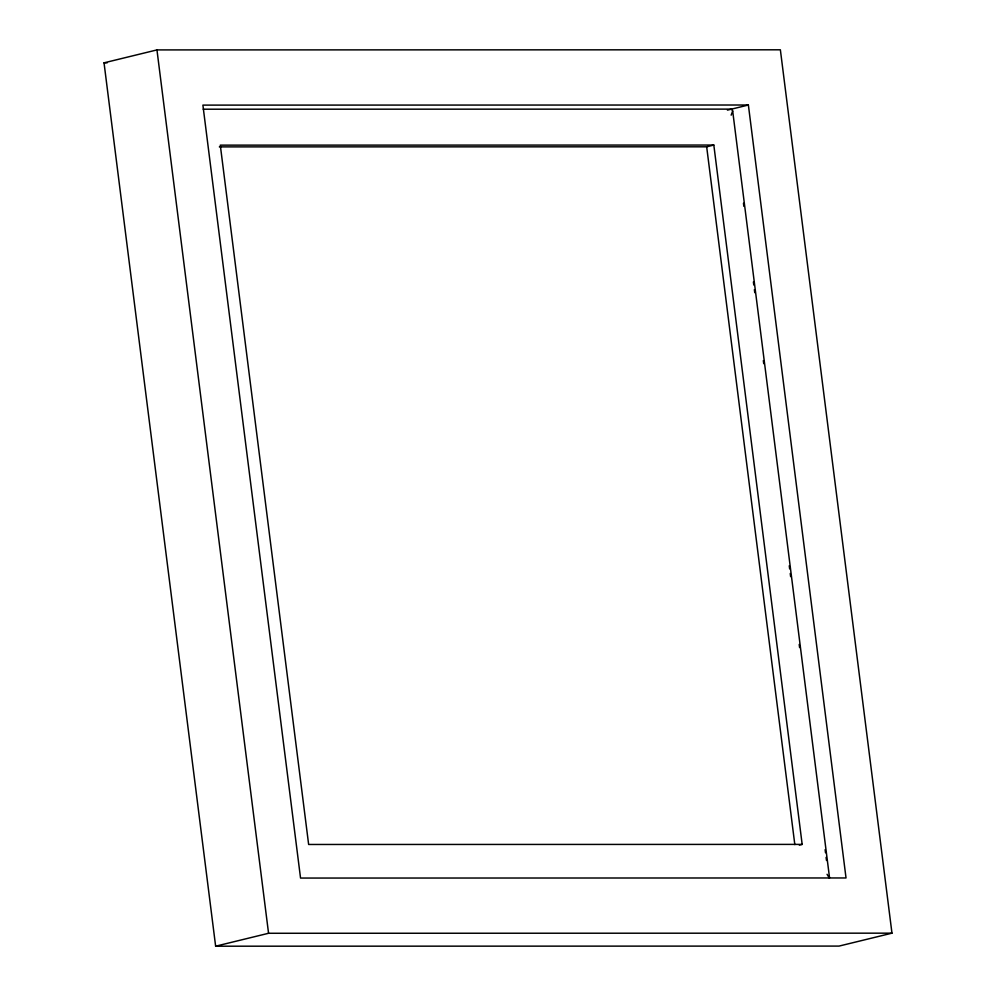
<?xml version="1.0" encoding="UTF-8"?>
<svg xmlns="http://www.w3.org/2000/svg" width="996" height="996" viewBox="0 0 996 996"><rect width="100%" height="100%" fill="white"/><g stroke="black" fill="none" stroke-linecap="round" stroke-linejoin="round"><path stroke-width="1.49" d="M203.184 109.211L731.574 109.124L732.62 111.141L731.151 115.163M104.032 62.835L156.957 49.912L780.366 49.8L891.968 933.165L839.043 946.088L215.634 946.2L104.032 62.835L107.145 62.835M727.429 110.133L748.382 105.016L846.027 877.962L300.543 878.061L202.898 105.115L748.382 105.016M219.344 146.885L706.674 146.81L713.821 145.055L802.166 844.396L799.302 845.094M215.634 946.2L268.559 933.277L891.968 933.165M713.821 145.055L220.29 145.142L308.636 844.471L802.166 844.396M827.053 874.289L829.369 878.074M732.633 110.631L829.556 877.912M743.464 203.234L743.85 206.321M753.399 281.918L753.785 285.005M754.37 289.637L754.769 292.712M763.334 360.602L763.733 363.689M789.255 565.79L789.654 568.878M790.239 573.509L790.625 576.597M799.203 644.474L799.589 647.562M825.124 849.675L825.51 852.75M826.095 857.382L826.493 860.469M706.674 146.81L794.82 844.596M156.957 49.912L268.559 933.277"/></g></svg>
